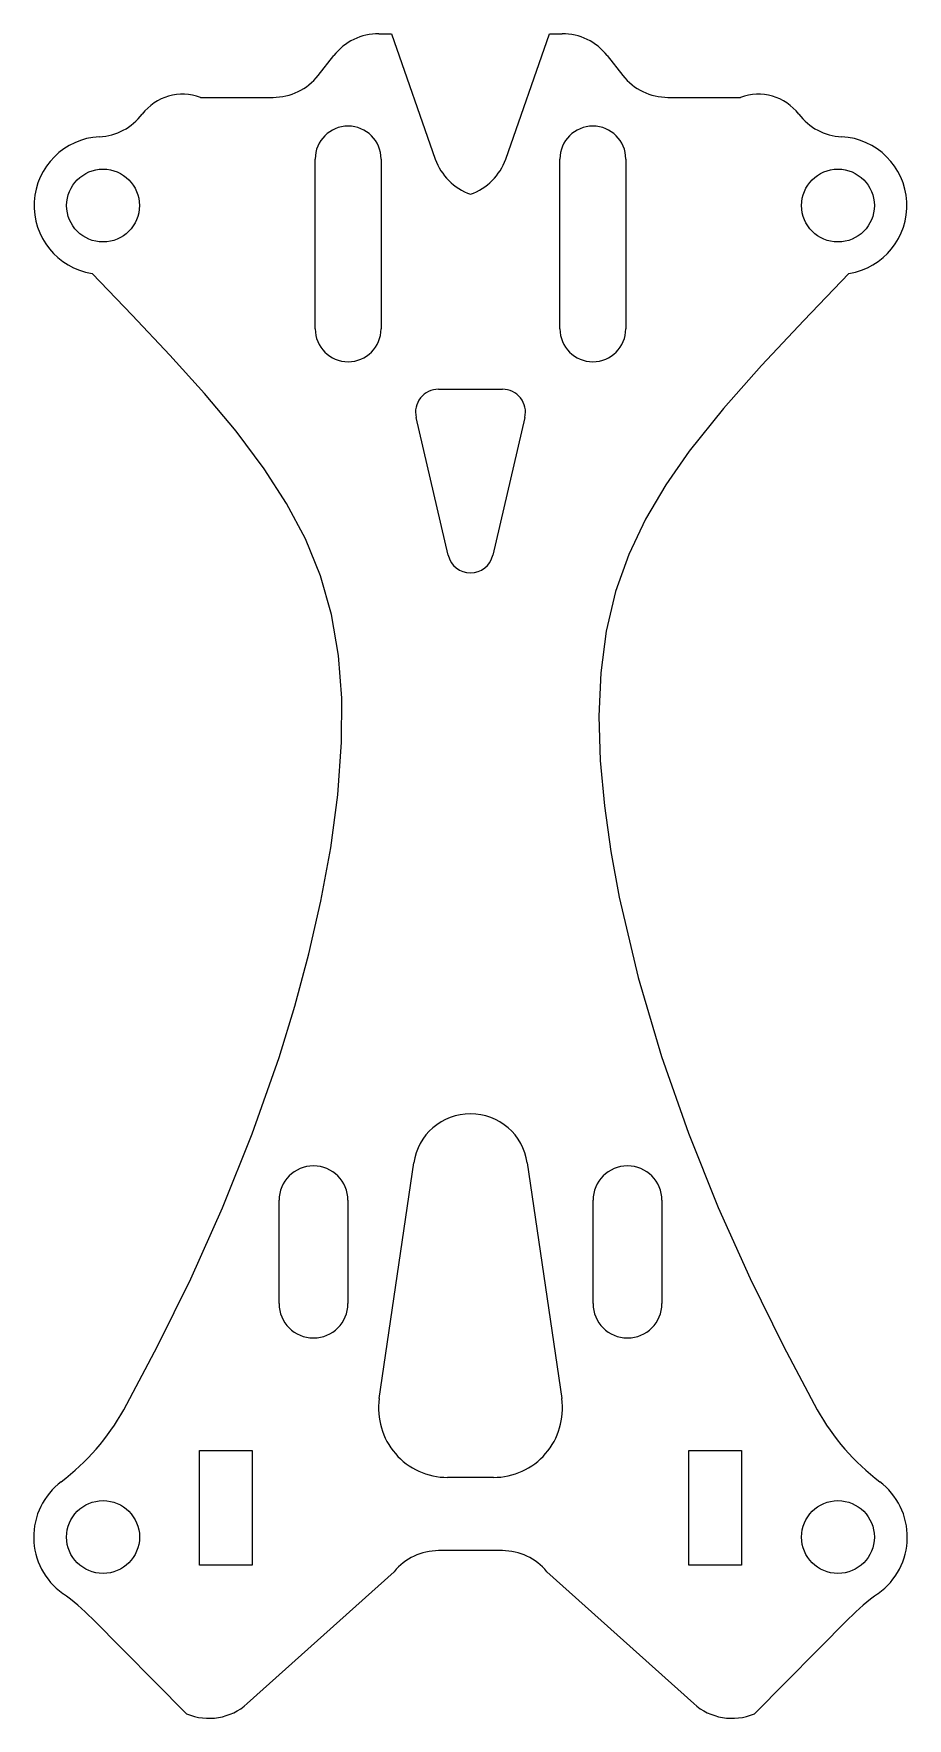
# Model space of a CAD drawing. Header units: millimetres. Extents: x -19 to 19, y -38.7 to 34.7.
import ezdxf

# ---------------------------------------------------------------- set-up
doc = ezdxf.new("R2010")
doc.units = ezdxf.units.MM

msp = doc.modelspace()

# ---------------------------------------------------------------- linework, layer by layer
at = {"color": 7, "linetype": 'Continuous', "lineweight": 25}
for p, q in [((-3.989, 34.722), (-3.441, 34.722)), ((-3.441, 34.722), (-1.534, 29.262)), ((1.534, 29.262), (3.441, 34.722)), ((3.441, 34.722), (3.989, 34.722)), ((-6.634, 32.902), (-5.953, 33.768)), ((5.953, 33.768), (6.634, 32.902)), ((-11.758, 31.948), (-8.599, 31.948)), ((8.599, 31.948), (11.758, 31.948)), ((-6.764, 21.868), (-6.764, 29.262)), ((-3.894, 29.262), (-3.894, 21.868)), ((3.894, 21.868), (3.894, 29.262)), ((6.764, 29.262), (6.764, 21.868)), ((-1.394, 19.231), (1.394, 19.231)), ((-0.974, 12.005), (-2.368, 18.005)), ((2.368, 18.005), (0.974, 12.005)), ((-3.97, -24.734), (-2.474, -14.469)), ((2.474, -14.469), (3.97, -24.734)), ((-8.336, -20.593), (-8.336, -16.096)), ((-5.337, -16.096), (-5.337, -20.593)), ((5.337, -20.593), (5.337, -16.096)), ((8.336, -16.096), (8.336, -20.593)), ((-11.8, -26.99), (-9.5, -26.99)), ((-11.8, -31.99), (-11.8, -26.99)), ((-9.5, -26.99), (-9.5, -31.99)), ((9.5, -31.99), (9.5, -26.99)), ((9.5, -26.99), (11.8, -26.99)), ((11.8, -26.99), (11.8, -31.99)), ((1.002, -28.167), (-1.002, -28.167)), ((1.388, -31.358), (-1.388, -31.358)), ((-9.5, -31.99), (-11.8, -31.99)), ((-3.322, -32.274), (-9.721, -38.021)), ((9.721, -38.021), (3.322, -32.274)), ((11.8, -31.99), (9.5, -31.99)), ((-12.36, -38.465), (-16.481, -34.309)), ((16.481, -34.309), (12.36, -38.465))]:
    msp.add_line(p, q, dxfattribs=at)
at = {"color": 7, "linetype": 'Continuous', "lineweight": 25, "flags": 128}
for points in [[(-15.1, -25.218), (-13.626, -22.452), (-12.181, -19.515), (-10.796, -16.426), (-9.503, -13.204), (-8.334, -9.87), (-7.65, -7.635), (-7.042, -5.365), (-6.517, -3.066), (-6.087, -0.746), (-5.776, 1.572), (-5.612, 3.861), (-5.608, 5.778), (-5.75, 7.636), (-6.054, 9.416), (-6.536, 11.105), (-7.192, 12.714), (-8.01, 14.262), (-8.978, 15.771), (-10.203, 17.41), (-11.581, 19.052), (-13.097, 20.725), (-14.735, 22.457), (-16.48, 24.274)], [(16.48, 24.274), (14.509, 22.221), (12.678, 20.273), (11.01, 18.39), (9.527, 16.534), (8.506, 15.067), (7.623, 13.573), (6.89, 12.032), (6.318, 10.425), (5.909, 8.698), (5.673, 6.884), (5.593, 5), (5.651, 3.064), (5.83, 1.092), (6.112, -0.897), (6.48, -2.886), (7.307, -6.397), (8.322, -9.833), (9.493, -13.176), (10.787, -16.405), (12.175, -19.501), (13.623, -22.445), (15.1, -25.218)]]:
    msp.add_lwpolyline(points, dxfattribs=at)
at = {"color": 7, "linetype": 'Continuous', "lineweight": 25}
for centre, radius in [((-16, 27.235), 1.587), ((16, 27.235), 1.587), ((-16, -30.765), 1.588), ((16, -30.765), 1.587)]:
    msp.add_circle(centre, radius, dxfattribs=at)
for centre, radius, start, end in [((-3.989, 32.222), 2.5, 90, 141.80074), ((3.989, 32.222), 2.5, 38.19926, 90), ((-8.599, 34.448), 2.5, 270, 321.80074), ((8.599, 34.448), 2.5, 218.19926, 270), ((-12.534, 29.874), 2.215, 69.48634, 142.75167), ((12.534, 29.874), 2.215, 37.24833, 110.51366), ((-16.287, 32.728), 2.5, 272.99358, 322.75167), ((16.287, 32.728), 2.5, 217.24833, 267.00642), ((-16, 27.235), 3, 92.99358, 260.79303), ((-5.329, 29.262), 1.435, 0, 180), ((5.329, 29.262), 1.435, 0, 180), ((16, 27.235), 3, 279.20697, 87.00642), ((0.826, 30.087), 2.5, 199.25798, 250.70085), ((-0.826, 30.087), 2.5, 289.29915, 340.74202), ((-5.329, 21.868), 1.435, 180, 0), ((5.329, 21.868), 1.435, 180, 0), ((-1.394, 18.231), 1, 90, 193.07806), ((1.394, 18.231), 1, 346.92194, 90), ((0, 12.231), 1, 193.07806, 346.92194), ((0, -14.829), 2.5, 8.2944, 171.7056), ((-6.836, -16.096), 1.499, 0, 180), ((6.836, -16.096), 1.499, 0, 180), ((-6.836, -20.593), 1.499, 180, 0), ((6.836, -20.593), 1.499, 180, 0), ((-1.002, -25.167), 3, 171.7056, 270), ((1.002, -25.167), 3, 270, 8.2944), ((-23.852, -20.379), 10, 307.08772, 331.05965), ((23.852, -20.379), 10, 208.94035, 232.91228), ((-16, -30.765), 3.02, 127.08772, 234.3823), ((16, -30.765), 3.02, 305.6177, 52.91228), ((-1.388, -33.858), 2.5, 90, 140.68604), ((1.388, -33.858), 2.5, 39.31396, 90), ((-23.583, -41.349), 10, 44.75008, 54.3823), ((23.583, -41.349), 10, 125.6177, 135.24992), ((-11.391, -36.161), 2.5, 247.19458, 311.92764), ((11.391, -36.161), 2.5, 228.07236, 292.80542)]:
    msp.add_arc(centre, radius, start, end, dxfattribs=at)

doc.saveas('drawing.dxf')
